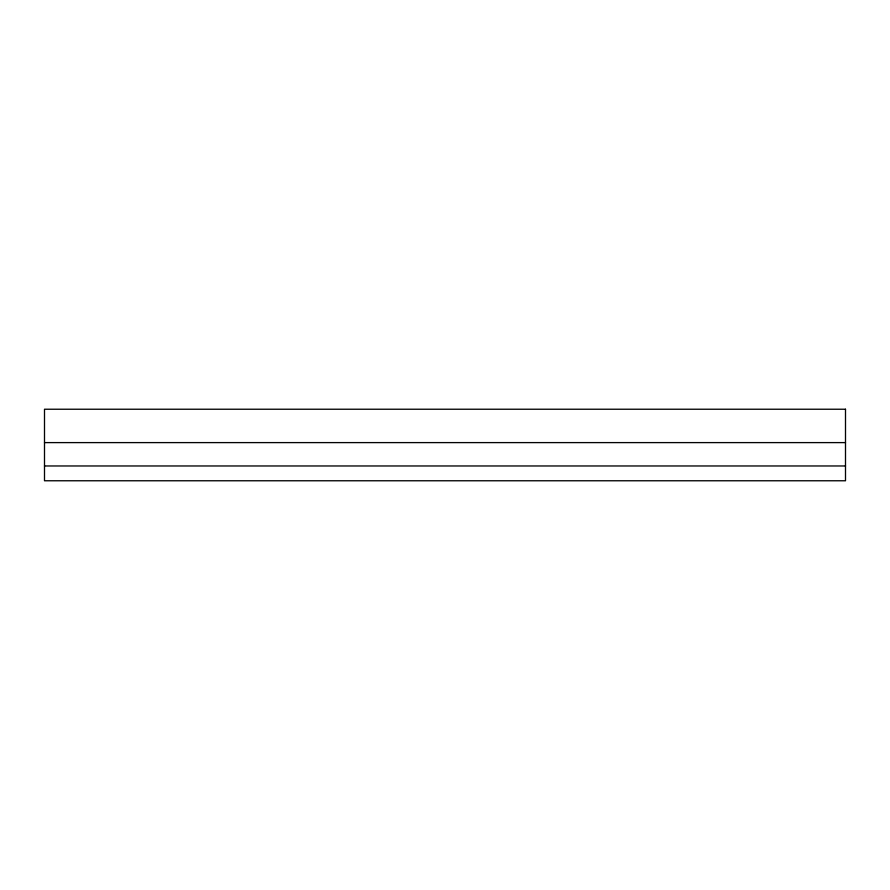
<?xml version="1.0" encoding="UTF-8"?>
<svg xmlns="http://www.w3.org/2000/svg" width="890" height="890" viewBox="0 0 890 890"><rect width="100%" height="100%" fill="white"/><g stroke="black" fill="none" stroke-linecap="round" stroke-linejoin="round"><path stroke-width="1.33" d="M44.5 442.608L845.5 442.608M44.5 465.971L845.5 465.971M845.5 409.233L44.5 409.233L44.5 480.767L845.5 480.767L845.5 409.233"/></g></svg>
